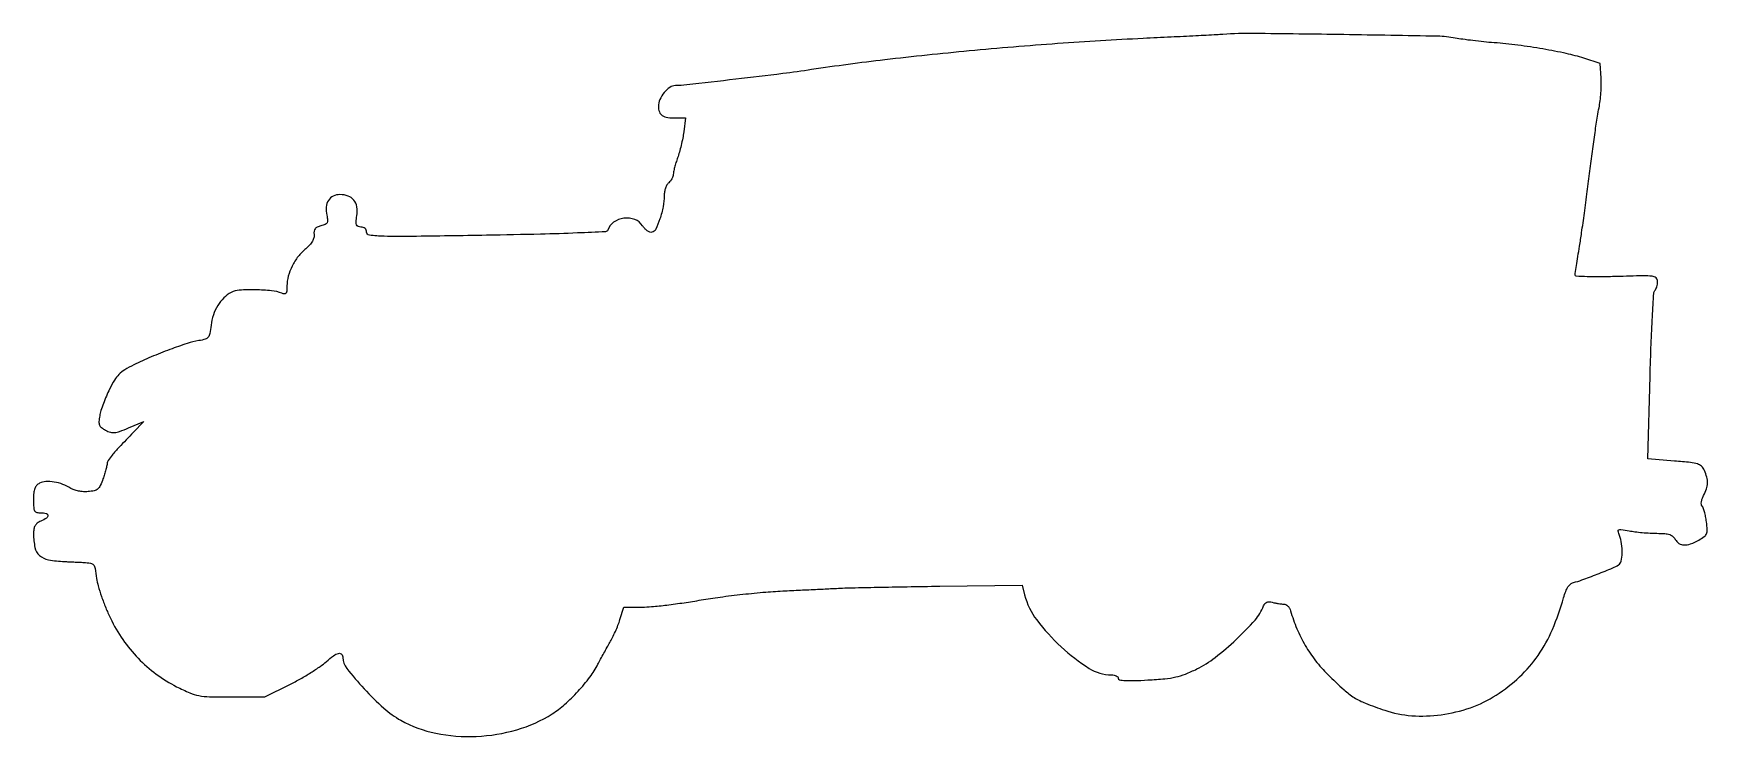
# Model space of a CAD drawing. Extents: x 0 to 568, y 0 to 239.
import ezdxf

# ---------------------------------------------------------------- set-up
doc = ezdxf.new("R2010")
doc.units = 0

msp = doc.modelspace()

# ---------------------------------------------------------------- linework, layer by layer
msp.add_lwpolyline([(403.5, 238.351884, -0.005226), (401.42432, 238.222822, -0.000239), (394.33125, 237.859566, -0.000398), (385.912334, 237.439171, -0.000286), (376.5, 236.98208, 0.006007), (347.459403, 235.238501, 0.005422), (317.457747, 232.747943, 0.005594), (288.826266, 229.734741, 0.008472), (264, 226.4136, -0.006645), (254.186742, 225.06431, -0.001691), (238.238416, 223.141781, -0.000767), (221.611633, 221.220363, -0.028169), (217.788955, 221.00149, 0.152203), (215.878581, 220.404343, 0.070253), (213.945088, 218.619928, 0.067404), (212.493085, 216.254803, 0.104374), (212, 213.918427, 0.092636), (212.348924, 212.051279, 0.160984), (213.341023, 210.846083, 0.109922), (215.173192, 210.189962, 0.03124), (218.210618, 210), (221.257661, 210), (220.612966, 205.25, -0.015038), (220.26171, 203.140199, -0.009717), (219.734579, 200.720312, -0.00977), (219.126576, 198.373048, -0.018156), (218.528028, 196.5, 0.01076), (217.973476, 194.849226, 0.011179), (217.497963, 193.196906, 0.010933), (217.150365, 191.751421, 0.046825), (217.043893, 190.872445, -0.073851), (216.918095, 190.158434, -0.042865), (216.572269, 189.357298, -0.041788), (216.0773, 188.596366, -0.054513), (215.5, 188, 0.094531), (214.923156, 187.300468, 0.041897), (214.436166, 186.202077, 0.039491), (214.101474, 184.916235, 0.042737), (213.984819, 183.627555, -0.047639), (213.60946, 179.888697, -0.032681), (212.510211, 175.766525, -0.027843), (211.088931, 172.224714, -0.239046), (209.785877, 171.204559, -0.147382), (209.092944, 171.272487, -0.057001), (208.239182, 171.743627, -0.049995), (207.370506, 172.502506, -0.04323), (206.621731, 173.454559, 0.160101), (203.989236, 175.554124, 0.121066), (200.29289, 175.980274, 0.121368), (196.827011, 174.645025, 0.161318), (194.819131, 171.957392, -0.309325), (194.103454, 171.414385, -0.001522), (184.555213, 170.974453, -0.004895), (172.061402, 170.559406, -0.001623), (153.728977, 170.189535, -0.000771), (128.41321, 169.800018, -0.009969), (118.968485, 169.857574, -0.019747), (113.955997, 170.186456, -0.383924), (112.999132, 171.25, 0.094893), (112.86356, 171.95981, 0.112868), (112.477766, 172.520436, 0.107282), (111.868897, 172.876804, 0.079112), (111.095157, 173, -0.090487), (110.124472, 173.177119, -0.218476), (109.623186, 173.684213, -0.106222), (109.482312, 174.700062, -0.014871), (109.702806, 176.820922, 0.071659), (109.673062, 179.874666, 0.131137), (108.679088, 182.13928, 0.139442), (106.742496, 183.519834, 0.085764), (103.963755, 184, 0.113093), (101.689128, 183.478845, 0.139535), (100.071022, 182.037353, 0.121628), (99.315592, 179.785792, 0.0746), (99.504765, 176.978305, -0.029495), (99.763768, 175.344614, -0.153005), (99.579691, 174.461061, -0.168087), (98.935851, 173.886402, -0.037447), (97.515805, 173.414611, 0.042706), (96.25349, 172.980452, 0.119783), (95.517259, 172.414871, 0.137998), (95.181857, 171.628266, 0.064862), (95.182702, 170.513555, -0.094904), (95.114838, 169.363476, -0.069567), (94.631182, 168.177051, -0.055629), (93.71758, 166.942643, -0.030761), (92.357691, 165.647524, 0.053076), (89.796366, 162.980781, 0.04845), (87.763491, 159.755228, 0.049929), (86.443852, 156.30962, 0.066594), (86, 152.991882, -0.018), (85.938395, 151.281176, -0.136079), (85.669509, 150.527019, -0.267293), (85.150132, 150.285394, -0.075726), (84.25, 150.503857, 0.072432), (80.802211, 151.364602, 0.020701), (75.285512, 151.688492, 0.018773), (69.835698, 151.577885, 0.109909), (67.096399, 150.799747, 0.069675), (64.543411, 148.91934, 0.061963), (62.48678, 146.339702, 0.058582), (61.034132, 143.191123, 0.050792), (60.262395, 139.635603, -0.016578), (59.851385, 136.828673, -0.124065), (59.300506, 135.612829, -0.154323), (58.290938, 134.933523, -0.029926), (56.122356, 134.434406, 0.036276), (52.123552, 133.460469, 0.01131), (46.28419, 131.433905, 0.011356), (39.918878, 128.896113, 0.013258), (34, 126.191594, 0.022334), (30.943888, 124.522919, 0.060164), (28.999132, 122.999133, 0.060139), (27.472573, 121.055799, 0.0223), (25.798677, 118, 0.014159), (24.718913, 115.634559, 0.01195), (23.708448, 113.075071, 0.012121), (22.898951, 110.695214, 0.032532), (22.476349, 108.957689, 0.02521), (22.227238, 106.944915, 0.114147), (22.408156, 105.783875, 0.134614), (23.062884, 104.921746, 0.04059), (24.458464, 104.02223, 0.051328), (26.088113, 103.35458, 0.097608), (27.493728, 103.225372, 0.062567), (29.228526, 103.627733, 0.011716), (32.268693, 104.829022), (37.475801, 107.028962), (33.840014, 103.264481, 0.002535), (29.057824, 98.262508, 0.015015), (26.649332, 95.559479, 0.026009), (25.330581, 93.809558, 0.146357), (24.984944, 92.704545, -0.054018), (24.900796, 92.009198, -0.008634), (24.567288, 90.678835, -0.009469), (24.115873, 89.119754, -0.008174), (23.58428, 87.5, -0.024042), (22.674909, 85.233378, -0.109238), (21.822389, 84.105471, -0.122242), (20.624384, 83.50792, -0.033496), (18.522893, 83.185077, -0.037745), (16.951704, 83.169345, -0.030783), (15.282872, 83.382412, -0.031799), (13.761095, 83.77441, -0.066184), (12.65889, 84.303934, 0.055733), (10.000673, 85.649839, 0.048988), (6.993072, 86.448128, 0.052145), (4.159421, 86.61081, 0.111597), (2.058652, 86.031389, 0.083509), (1.054464, 85.255204, 0.098293), (0.426962, 84.232138, 0.067579), (0.096341, 82.748577, 0.021083), (0, 80.464816, 0.0129), (0.068501, 77.810201, 0.115216), (0.389983, 76.696482, 0.209798), (1.094337, 76.16462, 0.058357), (2.5, 76, -0.051947), (4.362419, 75.805983, -0.354636), (4.90386, 75.138613, -0.254069), (4.409844, 74.22916, -0.03703), (2.5, 73.181954, 0.055103), (1.281717, 72.455612, 0.102799), (0.528924, 71.594185, 0.091969), (0.132281, 70.435819, 0.037681), (0.013655, 68.771439, 0.052089), (0.5101, 64.203577, 0.159412), (2.061346, 61.54692, 0.136645), (5.057675, 60.082783, 0.034489), (10.5, 59.459867, 0.000018), (11.907649, 59.396517, 0.000009), (13.682468, 59.31674, 0.000009), (15.516097, 59.234387, 0.000014), (17.121169, 59.162372, -0.029851), (19.379563, 58.925522, -0.185824), (20.364615, 58.3462, -0.125431), (20.910082, 57.131759, -0.010859), (21.424199, 53.75, 0.037102), (21.956351, 51.168925, 0.013669), (23.072991, 47.619968, 0.013461), (24.508324, 43.796139, 0.015761), (26.079602, 40.254148, 0.038714), (30.304413, 32.984318, 0.041259), (35.520064, 26.617034, 0.04178), (41.644696, 21.261392, 0.041812), (48.572984, 17, 0.015897), (53.050616, 14.913521, 0.054195), (56.122807, 13.976674, 0.040722), (59.743041, 13.590373, 0.006226), (67, 13.5), (78.5, 13.5), (87, 17.76565, 0.012634), (90.536929, 19.653962, 0.011073), (94.135326, 21.800194, 0.011199), (97.298708, 23.883344, 0.03239), (99.3543, 25.510206, -0.025188), (101.785307, 27.491745, -0.099571), (103.526194, 28.300785, -0.267567), (104.548139, 27.999894, -0.192727), (105, 26.871158, 0.169085), (106.281706, 23.189393, 0.018734), (112.159964, 16.315314, 0.023803), (118.881529, 9.688923, 0.055309), (124.632403, 5.58189, 0.077958), (136.486061, 1.200374, 0.060411), (150.224648, 0.129602, 0.05964), (164.008974, 2.382871, 0.07123), (176, 7.786588, 0.041329), (180.203682, 10.970474, 0.023654), (184.739656, 15.441024, 0.023691), (188.79664, 20.277352, 0.044793), (191.502565, 24.582947, -0.004314), (192.416116, 26.336895, -0.00269), (193.515577, 28.377491, -0.002698), (194.621313, 30.377809, -0.004894), (195.550462, 32, 0.018628), (196.434139, 33.646022, 0.010233), (197.397982, 35.720312, 0.010189), (198.291262, 37.868145, 0.016037), (198.960521, 39.75), (200.320119, 44), (206.435326, 44, 0.023788), (209.691067, 44.154985, 0.006326), (214.859269, 44.714218, 0.006401), (220.726474, 45.500627, 0.006555), (226.525266, 46.431381, -0.010085), (232.923978, 47.412133, -0.00583), (240.654297, 48.346283, -0.005825), (248.435677, 49.103057, -0.009728), (255, 49.535915, 0.000096), (260.917991, 49.811795, 0.000103), (266.709375, 50.084084, 0.000097), (271.690216, 50.320263, 0.00048), (274.5, 50.456747, -0.006912), (277.742771, 50.572471, -0.000563), (286.237473, 50.748521, -0.000757), (296.371969, 50.931783, -0.000582), (307.436079, 51.102213), (335.372158, 51.5), (336.243314, 48.139461, 0.098658), (340.343676, 39.658157, 0.044842), (348.657911, 30.490728, 0.044445), (358.130824, 23.203687, 0.142675), (365.696344, 21, -0.04775), (366.57799, 20.91561, -0.067744), (367.323301, 20.663535, -0.087915), (367.825633, 20.292022, -0.191962), (368, 19.854587, 0.362497), (368.438943, 19.3287, 0.03038), (370.332583, 19.102287, 0.022287), (373.3406, 19.061097, 0.006043), (378.098113, 19.26561, 0.009787), (383.805708, 19.692303, 0.031911), (387.54661, 20.288308, 0.038696), (390.785315, 21.287129, 0.020245), (394.645848, 22.997186, 0.050678), (400.893328, 26.903063, 0.024154), (408.09931, 33.075628, 0.022837), (414.425437, 39.618939, 0.089349), (417.32622, 44.407733, -0.074051), (417.778569, 45.208438, -0.129485), (418.38057, 45.667211, -0.114258), (419.187012, 45.802423, -0.050157), (420.262151, 45.627108, 0.015309), (421.242013, 45.396383, 0.011356), (422.336899, 45.199489, 0.011503), (423.379704, 45.060809, 0.025279), (424.182612, 45.013655, -0.119487), (424.872957, 44.840348, -0.072839), (425.55609, 44.343074, -0.066164), (426.128823, 43.611195, -0.064783), (426.495463, 42.75, 0.031074), (428.614846, 36.666555, 0.032872), (431.438948, 31.010392, 0.033185), (434.951868, 25.821749, 0.033), (439.12645, 21.133167, 0.009604), (444.607833, 15.942705, 0.044348), (448.081513, 13.300354, 0.047083), (451.872468, 11.386276, 0.011713), (458.40655, 9.000837, 0.063664), (467.573662, 7.147722, 0.05195), (477.585764, 7.463229, 0.051235), (487.463624, 9.856328, 0.057676), (496.235008, 14.150804, 0.046022), (504.169885, 20.340892, 0.052707), (510.444641, 27.626281, 0.049719), (515.326597, 36.429645, 0.0345), (519.102008, 47.170679, -0.022925), (519.805904, 49.331797, -0.053374), (520.572116, 50.850093, -0.074828), (521.438972, 51.83172, -0.115474), (522.444895, 52.340293, 0.028503), (525.28292, 53.203172, 0.004922), (530.538066, 55.193211, 0.003903), (535.809945, 57.296703, 0.046775), (537.75, 58.309017, 0.200859), (538.630698, 59.596494, 0.042597), (538.958536, 62.353511, 0.042779), (538.793692, 65.502924, 0.05644), (538.081466, 68.285729, -0.026812), (537.600495, 69.788727, -0.355786), (537.825256, 70.282003, -0.157763), (538.574235, 70.39265, -0.006254), (541.331466, 69.89438, 0.01681), (543.300264, 69.58135, 0.008408), (545.807345, 69.311447, 0.008338), (548.414128, 69.118843, 0.012182), (550.714816, 69.043551, -0.015994), (553.4323, 68.933878, -0.060583), (555.098515, 68.607659, -0.097786), (556.198308, 67.993479, -0.094061), (557, 67, 0.124229), (558.2466, 65.630867, 0.13933), (559.940852, 65.091623, 0.096498), (562.165696, 65.45326, 0.038214), (564.993711, 66.75, 0.029738), (566.834623, 67.919028, 0.139125), (567.605617, 68.894025, 0.114157), (567.828468, 70.230066, 0.017061), (567.565153, 72.959598, 0.015531), (567.276705, 74.731774, 0.018911), (566.893064, 76.368582, 0.017732), (566.475019, 77.703413, 0.112074), (566.097765, 78.302235, -0.171312), (565.842558, 78.835901, -0.062077), (565.857257, 79.687608, -0.050447), (566.113971, 80.727357, -0.034521), (566.601203, 81.842636, 0.039693), (567.569789, 84.123697, 0.072847), (567.924037, 86.10682, 0.073588), (567.693255, 88.094648, 0.041282), (566.869022, 90.38812, 0.093785), (565.883238, 91.784986, 0.116686), (564.521246, 92.595681, 0.050704), (562.13699, 93.087089, 0.005967), (556.731762, 93.574895), (547.72548, 94.279444), (548.442288, 122.389722, -0.00298), (548.783485, 133.233697, -0.004717), (549.218917, 142.521668, -0.00131), (549.693868, 150.575953, -0.178893), (550.079548, 151.45, 0.083677), (550.433073, 151.963832, 0.036079), (550.729617, 152.74328, 0.034409), (550.932115, 153.637786, 0.038478), (551, 154.518612, 0.212596), (550.474963, 155.697624, 0.154726), (549.150698, 156.298352, 0.035575), (546.126716, 156.442803, 0.002129), (537, 156.190426, -0.005847), (531.623991, 156.081768, -0.009842), (527.111699, 156.132166, -0.003862), (523.342191, 156.277649, -0.407869), (523.021598, 156.621813, -0.030447), (523.075366, 157.249414, -0.000888), (523.468728, 159.885783, -0.001783), (523.948524, 162.987861, -0.001227), (524.513412, 166.5, 0.004666), (525.216658, 171.072757, 0.001604), (526.151395, 177.703125, 0.001594), (527.135632, 185.02296, 0.001845), (528.024967, 192, -0.002324), (528.883419, 198.683711, -0.00259), (529.774733, 205.121875, -0.00239), (530.589112, 210.601982, -0.013612), (531.115053, 213.5, 0.02108), (531.493253, 215.776914, 0.012722), (531.758235, 218.5, 0.012734), (531.883871, 221.223618, 0.021731), (531.8319, 223.5), (531.5, 228.5), (526, 230.262147, 0.023611), (519.996153, 231.877594, 0.011122), (512.113062, 233.421368, 0.010825), (503.588103, 234.705369, 0.012902), (495.5, 235.533559, -0.006173), (492.05957, 235.839123, -0.004838), (488.335567, 236.252707, -0.004893), (484.87808, 236.70497, -0.01195), (482.344482, 237.123604, 0.042266), (476.357279, 237.743508, 0.000778), (444.533669, 238.288796, 0.001357), (414.04582, 238.681014, 0.020678)], format="xyb", close=True)

doc.saveas('drawing.dxf')
